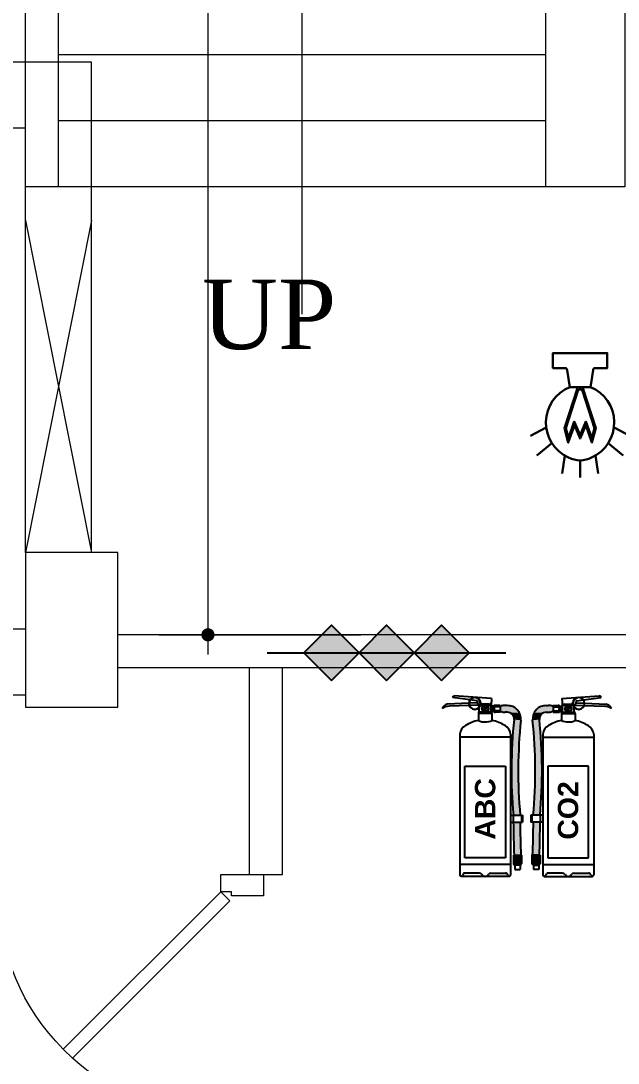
# Model space of a CAD drawing. Header units: inches. Extents: x -250485 to 735580, y -140410 to 288049.
# Drawn here: x 34158.4 to 34249, y 21544.6 to 21702.8 of the extents above; entities that cross this region are included whole.
import ezdxf

# ---------------------------------------------------------------- set-up
doc = ezdxf.new("R2010")
doc.units = ezdxf.units.IN
doc.header["$MEASUREMENT"] = 0
doc.header["$PDMODE"] = 35
doc.layers.get('0').update_dxf_attribs({"lineweight": 0})
doc.layers.get('Defpoints').update_dxf_attribs({"lineweight": 0})
for name, color, linetype, lineweight in [('COLUMN-2', 102, 'Continuous', 0), ('DIM_WORKING', 7, 'Continuous', 0), ('DOOR', 222, 'Continuous', 0), ('Emergency Light', 251, 'Continuous', 15), ('hosebox', 10, 'Continuous', 0), ('Intercom Conduit', 40, 'Continuous', 0), ('Layer1', 134, 'Continuous', 0), ('sheet', 7, 'Continuous', 15), ('Stair', 171, 'Continuous', 0), ('SYMBLE', 86, 'Continuous', 0), ('wall', 7, 'Continuous', 0), ('WALL (I)', 7, 'Continuous', 0)]:
    doc.layers.add(name, color=color, linetype=linetype, lineweight=lineweight)
for name, color, linetype in [('fire rated wall', 7, 'Continuous'), ('FIREACC', 30, 'Continuous'), ('OUTSIDE', 253, 'Continuous')]:
    doc.layers.add(name, color=color, linetype=linetype)
doc.styles.add('ARCH', font='times.ttf')
doc.styles.add('REG', font='times.ttf')
doc.styles.get("Standard").update_dxf_attribs({"font": 'arialbd.ttf', "height": 24})
doc.dimstyles.new('Dim-Pres', dxfattribs={"dimtxt": 5.5, "dimasz": 2, "dimexe": 1.5, "dimexo": 1.5, "dimgap": 1, "dimtad": 3, "dimdec": 0, "dimzin": 3, "dimdsep": 46, "dimlunit": 4, "dimtxsty": 'REG', "dimblk": 'point', "dimcen": 2, "dimclrd": 256, "dimclre": 256, "dimclrt": 7, "dimadec": 0, "dimazin": 0, "dimtfac": 0.75, "dimtdec": 0, "dimtmove": 1, "dimatfit": 3, "dimldrblk": 'point', "dimfxl": 0, "dimtolj": 1, "dimtzin": 0, "dimlwd": -1, "dimlwe": -1, "dimarcsym": 1})

# ---------------------------------------------------------------- blocks, each defined once
blk = doc.blocks.new('30 door')
at = {"layer": 'DOOR'}
blk.add_lwpolyline([(-5, 28), (-5, 30), (0, 30), (0, 27.5), (-3.75, 27.5), (-3.75, 28), (-5, 28, 0.181643), (-22.32, 21.45), (-23.38, 20.38), (-5, 2), (-5, 0), (0, 0), (0, 2.5), (-3.75, 2.5), (-3.75, 2), (-5, 2), (-3.94, 3.06), (-22.32, 21.45), (-23.38, 20.38, 0.194724), (-31, 2.42, 0.196084)], format="xyb", dxfattribs=at)
blk = doc.blocks.new('bfg')
at = {"layer": 'fire rated wall'}
h = blk.add_hatch(color=1, dxfattribs=at)
h.dxf.hatch_style = 1
h.paths.add_polyline_path([(9432308.67, -5613534.51), (9432321.43, -5613547.26), (9432334.18, -5613534.51)])
h.paths.add_polyline_path([(9432334.18, -5613534.51), (9432321.43, -5613521.75), (9432308.67, -5613534.51)])
h.paths.add_polyline_path([(9432334.18, -5613534.51), (9432359.68, -5613534.51), (9432346.93, -5613521.75)])
h.paths.add_polyline_path([(9432334.18, -5613534.51), (9432346.93, -5613547.26), (9432359.68, -5613534.51)])
at = {"layer": 'fire rated wall', "color": 1, "elevation": 0}
for points in [[(9432321.43, -5613547.26), (9432334.18, -5613534.51), (9432321.43, -5613521.75), (9432308.67, -5613534.51)], [(9432346.93, -5613547.26), (9432359.68, -5613534.51), (9432346.93, -5613521.75), (9432334.18, -5613534.51)]]:
    blk.add_lwpolyline(points, close=True, dxfattribs=at)
blk.add_lwpolyline([(9432291.67, -5613534.51), (9432376.69, -5613534.51)], dxfattribs=at)
blk = doc.blocks.new('3HR RATE')
at = {"layer": 'fire rated wall', "xscale": 1.292997314696549, "yscale": 1.292997314696549, "zscale": 1.292997314696549}
for p in [(-12191616.17, 7245476.71), (-12191583.19, 7245476.71)]:
    blk.add_blockref('bfg', p, dxfattribs=at)
blk = doc.blocks.new('dot')
at = {"color": 4}
for p, q in [((0, 1.5), (0, -1.5)), ((-1.5, 0), (1.5, 0))]:
    blk.add_line(p, q, dxfattribs=at)
at = {"color": 6, "const_width": 0.5}
blk.add_lwpolyline([(-0.25, 0, 1), (0.25, 0, 1)], format="xyb", close=True, dxfattribs=at)
blk = doc.blocks.new('point')
blk.add_blockref('dot', (0, 0))
blk = doc.blocks.new('*D588')
at = {"layer": 'Defpoints', "color": 0, "ltscale": 30, "transparency": 16777216}
for p in [(34184.07, 21896.59), (34184.07, 21609.59), (34186.77, 21609.59)]:
    blk.add_point(p, dxfattribs=at)
at = {"layer": 'Layer1', "ltscale": 30, "transparency": 16777216}
for p, q in [((34185.57, 21896.59), (34188.27, 21896.59)), ((34186.77, 21894.59), (34186.77, 21611.59)), ((34185.57, 21609.59), (34188.27, 21609.59))]:
    blk.add_line(p, q, dxfattribs=at)
at = {"layer": 'Layer1', "ltscale": 30, "transparency": 16777216, "xscale": 2, "yscale": 2, "zscale": 2}
for p, rotation in [((34186.77, 21896.59), 90), ((34186.77, 21609.59), 270)]:
    blk.add_blockref('point', p, dxfattribs=dict(at, rotation=rotation))
at = {"layer": 'Layer1', "color": 7, "ltscale": 30, "transparency": 16777216, "insert": (34183.22, 21753.09), "char_height": 5, "attachment_point": 5, "rotation": 90, "style": 'REG'}
blk.add_mtext('\\A1;23\'-11"', dxfattribs=at)
blk = doc.blocks.new('A$C16DB04AD')
at = {"layer": 'Emergency Light', "color": 154, "lineweight": 30}
for p, q in [((-6.54, -14.39), (-9.59, -15.98)), ((6.54, -14.39), (9.59, -15.98)), ((-5.43, -17.4), (-8.33, -19.77)), ((5.43, -17.4), (8.33, -19.77)), ((-2.95, -19.78), (-3.46, -23.22)), ((2.95, -19.78), (3.46, -23.22)), ((0, -20.7), (0, -24))]:
    blk.add_line(p, q, dxfattribs=at)
blk.add_lwpolyline([(-2, -6.57), (-2.49, -3.28, 0.371278), (-2.94, -2.89), (-5.25, -2.89), (-5.25, 0), (5.25, 0), (5.25, -2.89), (2.94, -2.89, 0.371278), (2.49, -3.28), (2, -6.57)], format="xyb", dxfattribs=at)
at = {"layer": 'Emergency Light', "color": 1, "lineweight": 30}
blk.add_lwpolyline([(-0.43, -6.57), (-3.01, -14.48), (-2.28, -17.27), (-1.1, -13.91), (0, -16.5), (1.1, -13.91), (2.28, -17.27), (3.01, -14.48), (0.43, -6.57)], dxfattribs=at)
blk.add_lwpolyline([(0.43, -7.28, 0.690361), (-0.43, -7.28), (-2.75, -14.5), (-2.25, -16.42), (-1.12, -13.21), (0, -15.86), (1.12, -13.21), (2.25, -16.42), (2.75, -14.5), (0.43, -7.28)], format="xyb", dxfattribs=at)
at = {"layer": 'Emergency Light', "color": 154, "lineweight": 30}
blk.add_lwpolyline([(-2.02, -6.58), (2, -6.57)], dxfattribs=at)
for centre, radius, start, end in [((0.78, -13.41), 7.38, 112.0671, 245.9767), ((-0.78, -13.41), 7.38, 294.0233, 67.9329), ((0, -15.96), 4.74, 241.9689, 298.0311)]:
    blk.add_arc(centre, radius, start, end, dxfattribs=at)
blk = doc.blocks.new('*U196')
at = {"layer": 'OUTSIDE', "linetype": 'Continuous'}
for points in [[(-85.3, 498), (-100.1, 481.8), (-46.6, 485.8)], [(-64.2, 504), (-85.3, 498), (-52.4, 503.4)], [(-52.4, 503.4), (-85.3, 498), (-46.6, 502.2)], [(-43.2, 502.2), (-85.3, 498), (-43.2, 485.8)], [(-85.3, 498), (-43.2, 502.2), (-46.6, 502.2)], [(-85.3, 498), (-46.6, 485.8), (-43.2, 485.8)], [(-52.4, 503.4), (-58.3, 504), (-64.2, 504)], [(-100.1, 481.8), (-104.2, 460.2), (-78.9, 477.6)], [(-78.9, 477.6), (-104.2, 460.2), (-84.3, 462.4)], [(-84.3, 462.4), (-104.2, 460.2), (-76.6, 321.2)], [(-46.6, 485.8), (-100.1, 481.8), (-64, 484)], [(-64, 484), (-100.1, 481.8), (-78.9, 477.6)], [(-46.6, 485.8), (-64, 484), (-52.4, 484.6)], [(-52.4, 484.6), (-64, 484), (-58.3, 484)], [(-104.2, 460.2), (-96.6, 320.1), (-76.6, 321.2)], [(-96.6, 320.1), (-102.4, 180), (-82.5, 180)], [(-76.6, 321.2), (-96.6, 320.1), (-82.5, 180)], [(-82, 160), (-102.8, 111), (-82.8, 111)], [(-102, 160), (-102.8, 111), (-82, 160)], [(-102.8, 111), (-104.2, 62), (-84.2, 62)], [(-82.8, 111), (-102.8, 111), (-84.2, 62)]]:
    blk.add_solid(points, dxfattribs=at)
blk = doc.blocks.new('*U195')
at = {"layer": 'OUTSIDE', "linetype": 'Continuous'}
for points in [[(0.4, 499.9), (0, 488.3), (0.9, 485.5)], [(0.8, 499.9), (0.4, 499.9), (0.9, 485.5)], [(0.9, 499.9), (0.8, 499.9), (0.9, 485.5)], [(0.9, 499.9), (0.9, 485.5), (1.7, 488.3)], [(1.2, 499.9), (0.9, 499.9), (1.7, 488.3)], [(0, 488.3), (-0.7, 487.2), (0.9, 485.5)], [(-0.7, 487.2), (-0.3, 486), (0.9, 485.5)], [(1.7, 488.3), (0.9, 485.5), (2.4, 487.2)], [(2.4, 487.2), (0.9, 485.5), (2, 486)]]:
    blk.add_solid(points, dxfattribs=at)
blk = doc.blocks.new('CO2')
at = {"layer": 'FIREACC', "color": 31}
for p, q in [((-39657, 31717.2), (-39568.9, 31723.6)), ((-39657, 31717.2), (-39655.8, 31701.2)), ((-39605.9, 31714.1), (-39564.7, 31719.9)), ((-39630.5, 31701.2), (-39655.9, 31701.2)), ((-39655.9, 31685.2), (-39655.9, 31701.2)), ((-39655.3, 31701.2), (-39655.7, 31707.1)), ((-39651.6, 31705.1), (-39631.2, 31704)), ((-39651.5, 31703.5), (-39651.6, 31705.1)), ((-39651.6, 31702.6), (-39630.7, 31701.9)), ((-39630.7, 31704), (-39626.1, 31703.7)), ((-39630.2, 31701.9), (-39604.6, 31701.1)), ((-39628.1, 31701.2), (-39630, 31701.2)), ((-39628.1, 31697.8), (-39628.1, 31701.2)), ((-39628.1, 31685.2), (-39628.1, 31697.1)), ((-39623.8, 31709.3), (-39623.6, 31706.3)), ((-39623.7, 31707.7), (-39603.7, 31706.7)), ((-39621.8, 31711.8), (-39606.4, 31714)), ((-39604.2, 31701.1), (-39557.5, 31699.5)), ((-39603.3, 31706.6), (-39552.1, 31703.9)), ((-39658, 31682), (-39626, 31682)), ((-39658, 31682), (-39658, 31666)), ((-39657.2, 31685.2), (-39626.8, 31685.2)), ((-39657.2, 31683.6), (-39657.2, 31682)), ((-39657.2, 31683.6), (-39626.8, 31683.6)), ((-39626.8, 31683.6), (-39626.8, 31682)), ((-39626, 31682), (-39626, 31666)), ((-39702, 31633.6), (-39702, 31300.6)), ((-39582, 31633.6), (-39582, 31300.6)), ((-39655.3, 31305.6), (-39691, 31305.6)), ((-39628.7, 31305.6), (-39593.9, 31305.6))]:
    blk.add_line(p, q, dxfattribs=at)
for centre, radius in [((-39653.4, 31703.3), 0.818), ((-39642, 31693.2), 8), ((-39642, 31693.2), 7.11)]:
    blk.add_circle(centre, radius, dxfattribs=at)
for centre, radius, start, end in [((-39568.7, 31719.6), 4, 4.1612, 94.1612), ((-39653.4, 31703.3), 1.96, 184.1612, 4.1612), ((-39626, 31706.1), 2.4, 266.9201, 4.1612), ((-39621.4, 31709.5), 2.4, 97.9905, 184.1612), ((-39562.3, 31655.6), 44.2, 59.9746, 83.8066), ((-39555.6, 31687.7), 16.6, 21.9213, 77.9269), ((-39657.2, 31684.4), 0.8, 90, 270), ((-39626.8, 31684.4), 0.8, 270, 90), ((-39675.9, 31630.6), 26.3, 119.5311, 173.3898), ((-39641.5, 31581.1), 86.5, 100.9999, 123.208), ((-39642.5, 31581.1), 86.5, 56.792, 79.0001), ((-39608.1, 31630.6), 26.3, 6.6102, 60.4689), ((-39697.8, 31302.3), 4.51, 202.0814, 252.7663), ((-39699.4, 31302.4), 4.45, 276.3773, 340.9868), ((-39686.5, 31298.3), 9.06, 135.2683, 162.981), ((-39690.5, 31301.8), 3.74, 83.2574, 130.4174), ((-39654.9, 31298.8), 6.79, 39.6417, 93.3999), ((-39642.3, 31305.7), 7.75, 199.8006, 272.52), ((-39641.7, 31305.7), 7.75, 267.48, 340.1994), ((-39629.1, 31298.8), 6.79, 86.6001, 140.3583), ((-39593.5, 31301.8), 3.74, 49.5826, 96.7426), ((-39597.5, 31298.3), 9.06, 17.019, 44.7317), ((-39584.6, 31302.4), 4.45, 199.0132, 263.6227), ((-39586.2, 31302.3), 4.51, 287.2337, 337.9186)]:
    blk.add_arc(centre, radius, start, end, dxfattribs=at)
at = {"layer": 'OUTSIDE', "color": 31}
for p, q in [((-39694.1, 31701.2), (-39689.3, 31701.2)), ((-39677.2, 31701.2), (-39665.8, 31701.2)), ((-39677.2, 31701.2), (-39677.2, 31685.2)), ((-39677.2, 31697.8), (-39665.5, 31697.8)), ((-39677.1, 31698.9), (-39665.5, 31698.9)), ((-39661.2, 31699.5), (-39655.9, 31699.5)), ((-39661.2, 31699.5), (-39661.2, 31686.9)), ((-39661.2, 31695.5), (-39655.9, 31695.5)), ((-39655.8, 31701.2), (-39655.3, 31701.2)), ((-39644.9, 31695), (-39646.8, 31696.2)), ((-39642.7, 31689.4), (-39644.7, 31699.8)), ((-39642.4, 31697.9), (-39642.7, 31688.6)), ((-39642.4, 31697.9), (-39642, 31697.9)), ((-39641.7, 31697.9), (-39642, 31697.9)), ((-39641.7, 31697.9), (-39642, 31697.9)), ((-39641.7, 31697.9), (-39641.3, 31688.6)), ((-39641.3, 31689.4), (-39639.3, 31699.8)), ((-39639.1, 31695), (-39637.2, 31696.2)), ((-39632.4, 31706.4), (-39630.6, 31706.4)), ((-39630.6, 31705.7), (-39632.4, 31705.7)), ((-39677.2, 31688.6), (-39665.5, 31688.6)), ((-39677.2, 31685.2), (-39665.8, 31685.2)), ((-39677.1, 31687.5), (-39665.5, 31687.5)), ((-39661.2, 31690.9), (-39655.9, 31690.9)), ((-39661.2, 31686.9), (-39655.9, 31686.9)), ((-39702, 31626), (-39582, 31626)), ((-39702, 31326), (-39582, 31326)), ((-39699.2, 31298), (-39584.8, 31298))]:
    blk.add_line(p, q, dxfattribs=at)
at = {"layer": 'OUTSIDE', "color": 1}
for p, q in [((-39677.3, 31699.8), (-39679.9, 31699.8)), ((-39694.1, 31685.2), (-39689.3, 31685.2)), ((-39677.3, 31686.6), (-39679.9, 31686.6)), ((-39690, 31557.8), (-39690, 31341.8)), ((-39594, 31557.8), (-39690, 31557.8)), ((-39594, 31341.8), (-39594, 31557.8)), ((-39730, 31442), (-39730, 31426)), ((-39702, 31442), (-39730, 31442)), ((-39702, 31426), (-39730, 31426)), ((-39727.9, 31442), (-39727.9, 31426)), ((-39708, 31442), (-39708, 31426)), ((-39727.7, 31347.6), (-39727.7, 31346)), ((-39708.5, 31347.6), (-39727.7, 31347.6)), ((-39708.5, 31347.6), (-39708.5, 31346)), ((-39727.2, 31346), (-39727.7, 31346)), ((-39727.7, 31346), (-39727.7, 31328)), ((-39727.2, 31345.9), (-39727.2, 31328)), ((-39710.1, 31326), (-39726.1, 31326)), ((-39724.9, 31325), (-39724.9, 31326)), ((-39724.9, 31325), (-39711.3, 31325)), ((-39721.9, 31346), (-39724.3, 31346)), ((-39724.3, 31345.9), (-39724.3, 31328)), ((-39724.3, 31325), (-39724.3, 31314)), ((-39724.3, 31324.1), (-39711.8, 31324.1)), ((-39721.9, 31345.9), (-39721.9, 31328)), ((-39719.3, 31326), (-39719.3, 31346)), ((-39716.9, 31346), (-39719.3, 31346)), ((-39716.9, 31326), (-39716.9, 31346)), ((-39716.9, 31326), (-39716.9, 31346)), ((-39714.2, 31346), (-39711.8, 31346)), ((-39714.2, 31345.9), (-39714.2, 31328)), ((-39711.8, 31345.9), (-39711.8, 31328)), ((-39711.8, 31325), (-39711.8, 31314)), ((-39711.3, 31325), (-39711.3, 31326)), ((-39708.9, 31346), (-39708.5, 31346)), ((-39708.9, 31345.9), (-39708.9, 31328)), ((-39708.5, 31346), (-39708.5, 31328)), ((-39690, 31341.8), (-39594, 31341.8)), ((-39711.8, 31314), (-39724.3, 31314))]:
    blk.add_line(p, q, dxfattribs=at)
at = {"layer": 'OUTSIDE', "color": 31}
for centre, radius, start, end in [((-39617.3, 31705.9), 14, 181.0255, 178.2204), ((-39617.3, 31705.9), 13.6, 181.0585, 178.1631), ((-39694, 31669), 32.2, 90.1556, 185.0263), ((-39666, 31693.8), 7.45, 50.2127, 88.8117), ((-39665.6, 31700.9), 1.98, 271.9881, 358.9526), ((-39667.9, 31693.2), 5.13, 297.4534, 62.5466), ((-39642, 31693.2), 5.65, 115.6308, 148.0837), ((-39642, 31693.2), 3.41, 125.5003, 148.0837), ((-39642, 31693.2), 3.41, 31.9163, 54.4997), ((-39642, 31693.2), 5.65, 31.9163, 64.3692), ((-39632.4, 31706), 0.343, 90, 270), ((-39630.6, 31706), 0.343, 270, 90), ((-39694, 31669), 16.2, 90.3251, 183.7727), ((-40874.1, 31547.2), 1170.2, 354.8444, 5.9227), ((-39691.3, 31730.2), 45.1, 272.4836, 284.5448), ((-39666, 31692.6), 7.45, 271.1883, 309.7873), ((-39665.6, 31685.5), 1.98, 1.0474, 88.0119), ((-39642, 31687.6), 1.22, 124.6063, 55.8009), ((-40885.3, 31546.6), 1165.4, 354.8506, 5.8887), ((-39644.1, 31689.8), 27.6, 239.6837, 274.3046), ((-39639.5, 31687.9), 25.7, 264.3962, 301.6155)]:
    blk.add_arc(centre, radius, start, end, dxfattribs=at)
at = {"layer": 'OUTSIDE', "color": 1}
for centre, radius, start, end in [((-39691.3, 31656.2), 45.1, 75.4552, 87.5164), ((-42910.4, 31458.9), 3186.3, 357.9975, 359.4077), ((-42910.4, 31458.9), 3202.3, 358.0075, 359.4106), ((-39724.8, 31328.7), 2.97, 192.2541, 244.019), ((-39724.3, 31328.7), 2.97, 192.2541, 244.019), ((-39721.4, 31328.7), 2.97, 192.2541, 244.019), ((-39719, 31328.7), 2.97, 192.2541, 244.019), ((-39717.1, 31328.7), 2.97, 295.981, 347.7459), ((-39714.7, 31328.7), 2.97, 295.981, 347.7459), ((-39711.8, 31328.7), 2.97, 295.981, 347.7459), ((-39711.4, 31328.7), 2.97, 295.981, 347.7459)]:
    blk.add_arc(centre, radius, start, end, dxfattribs=at)
at = {"layer": 'OUTSIDE', "color": 1, "linetype": 'Continuous', "xscale": 0.8000000000029104, "yscale": 0.7999999999992724, "zscale": 0.7999999999999443}
blk.add_blockref('*U196', (-39642.7, 31298), dxfattribs=at)
at = {"layer": 'OUTSIDE', "color": 31, "linetype": 'Continuous', "xscale": 0.8000000000029104, "yscale": 0.7999999999992724, "zscale": 0.7999999999999443}
blk.add_blockref('*U195', (-39642.7, 31298), dxfattribs=at)
at = {"layer": 'sheet', "color": 5, "insert": (-39666.5, 31384.5), "char_height": 48, "width": 165, "attachment_point": 1, "rotation": 90}
blk.add_mtext('{\\C6;CO2}', dxfattribs=at)
blk = doc.blocks.new('ABC')
at = {"layer": 'FIREACC', "color": 11}
for p, q in [((-39151.6, 31714.1), (-39192.8, 31719.9)), ((-39100.5, 31717.2), (-39188.6, 31723.6)), ((-39100.5, 31717.2), (-39101.7, 31701.2)), ((-39154.2, 31706.6), (-39205.4, 31703.9)), ((-39153.3, 31701.1), (-39200, 31699.5)), ((-39133.8, 31707.7), (-39153.8, 31706.7)), ((-39127.3, 31701.9), (-39152.9, 31701.1)), ((-39135.7, 31711.8), (-39151.1, 31714)), ((-39133.7, 31709.3), (-39133.9, 31706.3)), ((-39126.8, 31704), (-39131.4, 31703.7)), ((-39129.4, 31697.8), (-39129.4, 31701.2)), ((-39129.4, 31701.2), (-39127.5, 31701.2)), ((-39129.4, 31685.2), (-39129.4, 31697.1)), ((-39127, 31701.2), (-39101.6, 31701.2)), ((-39105.9, 31702.6), (-39126.8, 31701.9)), ((-39105.9, 31705.1), (-39126.3, 31704)), ((-39106, 31703.5), (-39105.9, 31705.1)), ((-39102.2, 31701.2), (-39101.8, 31707.1)), ((-39101.6, 31685.2), (-39101.6, 31701.2)), ((-39099.5, 31682), (-39131.5, 31682)), ((-39131.5, 31682), (-39131.5, 31666)), ((-39100.3, 31685.2), (-39130.7, 31685.2)), ((-39130.7, 31683.6), (-39130.7, 31682)), ((-39100.3, 31683.6), (-39130.7, 31683.6)), ((-39100.3, 31683.6), (-39100.3, 31682)), ((-39099.5, 31682), (-39099.5, 31666)), ((-39175.5, 31633.6), (-39175.5, 31300.6)), ((-39055.5, 31633.6), (-39055.5, 31300.6)), ((-39128.8, 31305.6), (-39163.6, 31305.6)), ((-39102.2, 31305.6), (-39066.5, 31305.6))]:
    blk.add_line(p, q, dxfattribs=at)
for centre, radius in [((-39115.5, 31693.2), 8), ((-39115.5, 31693.2), 7.11), ((-39104.1, 31703.3), 0.818)]:
    blk.add_circle(centre, radius, dxfattribs=at)
for centre, radius, start, end in [((-39188.8, 31719.6), 4, 85.8388, 175.8388), ((-39201.9, 31687.7), 16.6, 102.0731, 158.0787), ((-39195.2, 31655.6), 44.2, 96.1934, 120.0254), ((-39136.1, 31709.5), 2.4, 355.8388, 82.0095), ((-39131.5, 31706.1), 2.4, 175.8388, 273.0799), ((-39104.1, 31703.3), 1.96, 175.8388, 355.8388), ((-39130.7, 31684.4), 0.8, 90, 270), ((-39100.3, 31684.4), 0.8, 270, 90), ((-39149.4, 31630.6), 26.3, 119.5311, 173.3898), ((-39115, 31581.1), 86.5, 100.9999, 123.208), ((-39116, 31581.1), 86.5, 56.792, 79.0001), ((-39081.6, 31630.6), 26.3, 6.6102, 60.4689), ((-39171.3, 31302.3), 4.51, 202.0814, 252.7663), ((-39172.9, 31302.4), 4.45, 276.3773, 340.9868), ((-39160, 31298.3), 9.06, 135.2683, 162.981), ((-39164, 31301.8), 3.74, 83.2574, 130.4174), ((-39128.4, 31298.8), 6.79, 39.6417, 93.3999), ((-39115.8, 31305.7), 7.75, 199.8006, 272.52), ((-39115.2, 31305.7), 7.75, 267.48, 340.1994), ((-39102.6, 31298.8), 6.79, 86.6001, 140.3583), ((-39067, 31301.8), 3.74, 49.5826, 96.7426), ((-39071, 31298.3), 9.06, 17.019, 44.7317), ((-39058.1, 31302.4), 4.45, 199.0132, 263.6227), ((-39059.7, 31302.3), 4.51, 287.2337, 337.9186)]:
    blk.add_arc(centre, radius, start, end, dxfattribs=at)
at = {"layer": 'OUTSIDE', "color": 11}
for p, q in [((-39125.1, 31706.4), (-39126.9, 31706.4)), ((-39126.9, 31705.7), (-39125.1, 31705.7)), ((-39118.4, 31695), (-39120.3, 31696.2)), ((-39116.2, 31689.4), (-39118.2, 31699.8)), ((-39115.8, 31697.9), (-39116.2, 31688.6)), ((-39115.8, 31697.9), (-39115.5, 31697.9)), ((-39115.8, 31697.9), (-39115.5, 31697.9)), ((-39115.1, 31697.9), (-39115.5, 31697.9)), ((-39115.1, 31697.9), (-39114.8, 31688.6)), ((-39114.8, 31689.4), (-39112.8, 31699.8)), ((-39112.6, 31695), (-39110.7, 31696.2)), ((-39101.7, 31701.2), (-39102.2, 31701.2)), ((-39096.3, 31699.5), (-39101.6, 31699.5)), ((-39096.3, 31695.5), (-39101.6, 31695.5)), ((-39096.3, 31699.5), (-39096.3, 31686.9)), ((-39080.4, 31698.9), (-39092, 31698.9)), ((-39080.3, 31697.8), (-39092, 31697.8)), ((-39080.3, 31701.2), (-39091.7, 31701.2)), ((-39080.3, 31701.2), (-39080.3, 31685.2)), ((-39096.3, 31690.9), (-39101.6, 31690.9)), ((-39096.3, 31686.9), (-39101.6, 31686.9)), ((-39080.3, 31688.6), (-39092, 31688.6)), ((-39080.4, 31687.5), (-39092, 31687.5)), ((-39080.3, 31685.2), (-39091.7, 31685.2)), ((-39080.2, 31686.6), (-39077.6, 31686.6)), ((-39063.4, 31685.2), (-39068.2, 31685.2)), ((-39055.5, 31626), (-39175.5, 31626)), ((-39055.5, 31326), (-39175.5, 31326)), ((-39058.3, 31298), (-39172.7, 31298))]:
    blk.add_line(p, q, dxfattribs=at)
at = {"layer": 'OUTSIDE', "color": 1}
for p, q in [((-39080.2, 31699.8), (-39077.6, 31699.8)), ((-39063.4, 31701.2), (-39068.2, 31701.2)), ((-39163.5, 31341.8), (-39163.5, 31557.8)), ((-39163.5, 31557.8), (-39067.5, 31557.8)), ((-39067.5, 31557.8), (-39067.5, 31341.8)), ((-39055.5, 31442), (-39027.5, 31442)), ((-39055.5, 31426), (-39027.5, 31426)), ((-39049.5, 31442), (-39049.5, 31426)), ((-39029.6, 31442), (-39029.6, 31426)), ((-39027.5, 31442), (-39027.5, 31426)), ((-39049, 31347.6), (-39049, 31346)), ((-39049, 31347.6), (-39029.8, 31347.6)), ((-39029.8, 31347.6), (-39029.8, 31346)), ((-39067.5, 31341.8), (-39163.5, 31341.8)), ((-39048.6, 31346), (-39049, 31346)), ((-39049, 31346), (-39049, 31328)), ((-39048.6, 31345.9), (-39048.6, 31328)), ((-39047.4, 31326), (-39031.4, 31326)), ((-39046.2, 31325), (-39046.2, 31326)), ((-39032.6, 31325), (-39046.2, 31325)), ((-39043.3, 31346), (-39045.7, 31346)), ((-39045.7, 31345.9), (-39045.7, 31328)), ((-39045.7, 31325), (-39045.7, 31314)), ((-39033.2, 31324.1), (-39045.7, 31324.1)), ((-39043.3, 31345.9), (-39043.3, 31328)), ((-39040.6, 31326), (-39040.6, 31346)), ((-39040.6, 31326), (-39040.6, 31346)), ((-39040.6, 31346), (-39038.2, 31346)), ((-39038.2, 31326), (-39038.2, 31346)), ((-39035.6, 31346), (-39033.2, 31346)), ((-39035.6, 31345.9), (-39035.6, 31328)), ((-39033.2, 31345.9), (-39033.2, 31328)), ((-39033.2, 31325), (-39033.2, 31314)), ((-39032.6, 31325), (-39032.6, 31326)), ((-39030.3, 31346), (-39029.8, 31346)), ((-39030.3, 31345.9), (-39030.3, 31328)), ((-39029.8, 31346), (-39029.8, 31328)), ((-39045.7, 31314), (-39033.2, 31314))]:
    blk.add_line(p, q, dxfattribs=at)
at = {"layer": 'OUTSIDE', "color": 11}
for centre, radius, start, end in [((-39140.2, 31705.9), 14, 1.7796, 358.9745), ((-39140.2, 31705.9), 13.6, 1.8369, 358.9415), ((-39126.9, 31706), 0.343, 90, 270), ((-39125.1, 31706), 0.343, 270, 90), ((-39115.5, 31693.2), 5.65, 115.6308, 148.0837), ((-39115.5, 31693.2), 3.41, 125.5003, 148.0837), ((-39115.5, 31693.2), 3.41, 31.9163, 54.4997), ((-39115.5, 31693.2), 5.65, 31.9163, 64.3692), ((-39091.5, 31693.8), 7.45, 91.1883, 129.7873), ((-39089.6, 31693.2), 5.13, 117.4534, 242.5466), ((-39091.9, 31700.9), 1.98, 181.0474, 268.0119), ((-39063.5, 31669), 32.2, 354.9737, 89.8444), ((-39115.5, 31687.6), 1.22, 124.1991, 55.3937), ((-39091.5, 31692.6), 7.45, 230.2127, 268.8117), ((-39091.9, 31685.5), 1.98, 91.9881, 178.9526), ((-39066.2, 31730.2), 45.1, 255.4552, 267.5164), ((-39063.5, 31669), 16.2, 356.2273, 89.6749), ((-37883.4, 31547.2), 1170.2, 174.0773, 185.1556), ((-39118, 31687.9), 25.7, 238.3845, 275.6038), ((-39113.4, 31689.8), 27.6, 265.6954, 300.3163)]:
    blk.add_arc(centre, radius, start, end, dxfattribs=at)
at = {"layer": 'OUTSIDE', "color": 1}
for centre, radius, start, end in [((-39066.2, 31656.2), 45.1, 92.4836, 104.5448), ((-37872.2, 31546.6), 1165.4, 174.1113, 185.1494), ((-35847.1, 31458.9), 3202.3, 180.5894, 181.9925), ((-35847.1, 31458.9), 3186.3, 180.5923, 182.0025), ((-39046.1, 31328.7), 2.97, 192.2541, 244.019), ((-39045.7, 31328.7), 2.97, 192.2541, 244.019), ((-39042.8, 31328.7), 2.97, 192.2541, 244.019), ((-39040.4, 31328.7), 2.97, 192.2541, 244.019), ((-39038.5, 31328.7), 2.97, 295.981, 347.7459), ((-39036.1, 31328.7), 2.97, 295.981, 347.7459), ((-39033.2, 31328.7), 2.97, 295.981, 347.7459), ((-39032.7, 31328.7), 2.97, 295.981, 347.7459)]:
    blk.add_arc(centre, radius, start, end, dxfattribs=at)
at = {"layer": 'OUTSIDE', "color": 11, "linetype": 'Continuous', "xscale": -0.8000000000029104, "yscale": 0.7999999999992724, "zscale": 0.7999999999999443}
blk.add_blockref('*U195', (-39114.8, 31298), dxfattribs=at)
at = {"layer": 'OUTSIDE', "color": 1, "linetype": 'Continuous', "xscale": -0.8000000000029104, "yscale": 0.7999999999992724, "zscale": 0.7999999999999443}
blk.add_blockref('*U196', (-39114.8, 31298), dxfattribs=at)
at = {"layer": 'sheet', "color": 5, "insert": (-39091, 31384.5), "char_height": 48, "width": 165, "attachment_point": 7, "rotation": 90}
blk.add_mtext('{\\C6;ABC}', dxfattribs=at)

msp = doc.modelspace()

# ---------------------------------------------------------------- linework, layer by layer
at = {"layer": 'COLUMN-2', "color": 7}
msp.add_lwpolyline([(34159.07, 21598.59), (34173.07, 21598.59), (34173.07, 21622.09), (34159.07, 21622.09)], close=True, dxfattribs=at)
msp.add_lwpolyline([(34159.07, 21598.59), (34173.07, 21598.59), (34173.07, 21622.09), (34159.07, 21622.09)], close=True, dxfattribs=at)
at = {"layer": 'DIM_WORKING', "color": 7, "ltscale": 30}
msp.add_line((34169.07, 21677.59), (34159.07, 21677.59), dxfattribs=at)
for points in [[(34169.07, 21672.48), (34169.07, 21696.48), (34068.07, 21696.48), (34068.07, 21600.48), (34159.07, 21600.48)], [(34159.07, 21677.59), (34159.07, 21686.48), (34078.07, 21686.48), (34078.07, 21610.48), (34159.07, 21610.48)]]:
    msp.add_lwpolyline(points, dxfattribs=at)
at = {"layer": 'hosebox', "color": 7, "linetype": 'Continuous'}
msp.add_line((34179.29, 21609.59), (34209.97, 21609.59), dxfattribs=at)
at = {"layer": 'Intercom Conduit', "color": 7, "ltscale": 30}
msp.add_lwpolyline([(34159.07, 21672.48), (34169.07, 21622.09), (34169.07, 21672.48), (34159.07, 21622.09), (34159.07, 21672.48)], dxfattribs=at)
at = {"layer": 'Stair', "color": 7, "ltscale": 30}
for p, q in [((34238.07, 21697.59), (34164.07, 21697.59)), ((34238.07, 21687.59), (34164.07, 21687.59)), ((34238.07, 21677.59), (34164.07, 21677.59))]:
    msp.add_line(p, q, dxfattribs=at)
msp.add_lwpolyline([(34238.07, 21807.59), (34250.07, 21807.59), (34250.07, 21677.59), (34238.07, 21677.59)], close=True, dxfattribs=at)
at = {"layer": 'SYMBLE', "color": 7, "ltscale": 30}
msp.add_lwpolyline([(34201.07, 21658.25), (34201.07, 21866.87), (34290.39, 21866.87), (34290.39, 21677.59), (34255.43, 21687.59), (34267.77, 21687.59), (34290.39, 21677.59), (34318.91, 21687.59), (34311.09, 21687.59), (34290.39, 21677.59)], dxfattribs=at)
at = {"layer": 'WALL (I)', "color": 7, "ltscale": 30}
for p, q in [((34159.07, 21622.09), (34159.07, 21842.09)), ((34164.07, 21677.59), (34164.07, 21842.09)), ((34253.03, 21609.59), (34173.07, 21609.59)), ((34193.07, 21604.59), (34173.07, 21604.59)), ((34253.03, 21604.59), (34193.07, 21604.59)), ((34193.07, 21573.21), (34193.07, 21604.59)), ((34198.07, 21573.21), (34198.07, 21604.59)), ((34193.07, 21573.21), (34198.07, 21573.21))]:
    msp.add_line(p, q, dxfattribs=at)

# ---------------------------------------------------------------- block references
at = {"layer": 'Emergency Light', "lineweight": 30, "xscale": 0.7868064756185049, "yscale": 0.7868064756185049, "zscale": 0.7868064756213451}
msp.add_blockref('A$C16DB04AD', (34243.27, 21652.35), dxfattribs=at)
at = {"layer": 'Layer1', "xscale": 0.2533935670508072, "yscale": 0.2533935670526262, "zscale": 0.2533935670521235}
msp.add_blockref('3HR RATE', (33103.24, 24852.4), dxfattribs=at)
at = {"layer": 'wall', "color": 1, "lineweight": 53, "xscale": 0.06433683165232651, "yscale": 0.06433683165232651, "zscale": 0.06433683165094806}
for name, p in [('ABC', (36745.43, 19559.32)), ('CO2', (36791.91, 19559.32))]:
    msp.add_blockref(name, p, dxfattribs=at)
at = {"layer": 'wall', "color": 7, "xscale": -1.300000000000181, "yscale": 1.299999999999272, "zscale": 1.3, "rotation": 180}
msp.add_blockref('30 door', (34195.2, 21573.21), dxfattribs=at)

# ---------------------------------------------------------------- texts
at = {"layer": 'SYMBLE', "color": 7, "ltscale": 30, "insert": (34185.87, 21663.51), "char_height": 10.56, "width": 17.4246, "attachment_point": 1, "style": 'ARCH'}
msp.add_mtext('UP', dxfattribs=at)

# ---------------------------------------------------------------- dimensions: what is measured, and where the dimension line sits
at = {"layer": 'Layer1', "ltscale": 30}
dim = msp.add_linear_dim(base=(34186.77, 21609.59), p1=(34184.07, 21896.59), p2=(34184.07, 21609.59), angle=90, dimstyle='Dim-Pres', override={"dimtxt": 5, "dimfxl": 4, "dimfxlon": 1}, dxfattribs=at)
dim.commit()
dim.dimension.update_dxf_attribs({"geometry": '*D588', "text_midpoint": (34183.22, 21753.09)})

doc.saveas('drawing.dxf')
